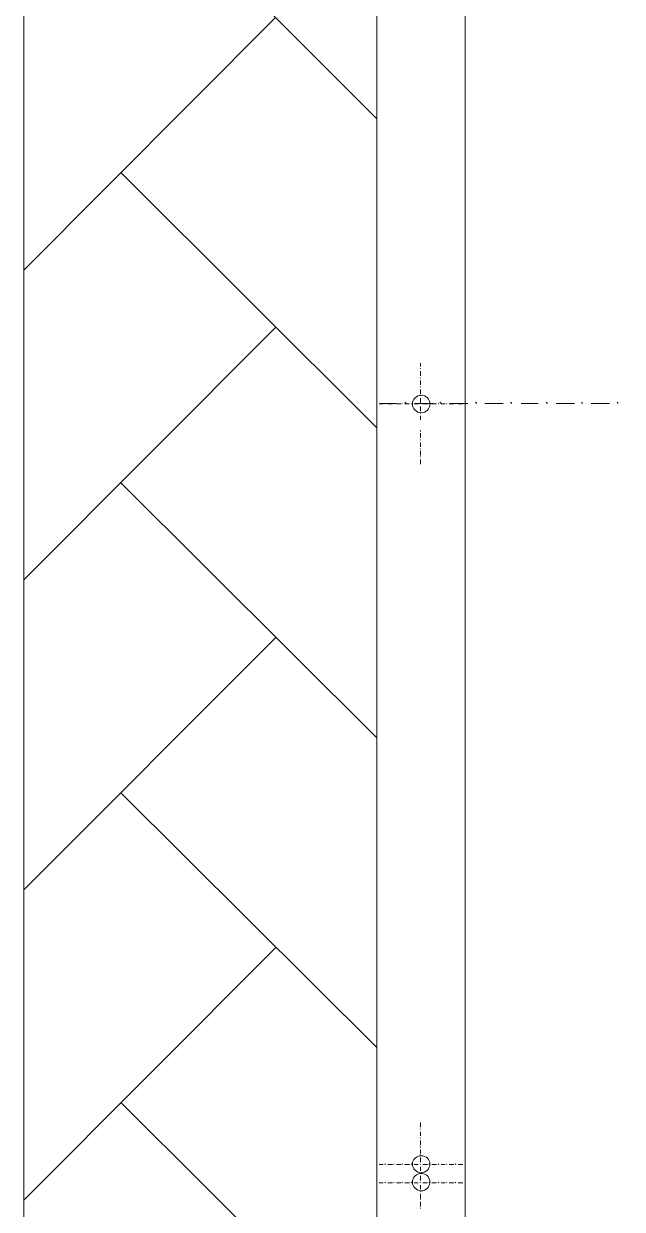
# Model space of a CAD drawing. Header units: millimetres. Extents: x 2928 to 3112, y 1220 to 1280.
# Drawn here: x 2939.241 to 2940.948, y 1249.911 to 1253.291 of the extents above; entities that cross this region are included whole.
import ezdxf

# ---------------------------------------------------------------- set-up
doc = ezdxf.new("R2010")
doc.units = ezdxf.units.MM

msp = doc.modelspace()

# ---------------------------------------------------------------- linework, layer by layer
at = {"color": 7, "linetype": 'Continuous', "lineweight": 5, "true_color": 0x000007}
msp.add_lwpolyline([(2939.24129, 1264.04895), (2939.24129, 1239.30359), (2939.24129, 1239.30359)], dxfattribs=at)
at = {"color": 252, "linetype": 'Continuous', "lineweight": 13, "true_color": 0x989898}
msp.add_lwpolyline([(2982.2769, 1240.06027), (2940.24797, 1240.06027), (2940.24797, 1263.2906), (2982.2769, 1263.2906)], close=True, dxfattribs=at)
at = {"color": 7, "linetype": 'Continuous', "lineweight": 20, "true_color": 0x000007}
msp.add_lwpolyline([(2954.85818, 1263.03893), (2954.85818, 1263.2906), (2940.24797, 1263.2906), (2940.24797, 1240.06027), (2954.82318, 1240.06027), (2954.82318, 1240.31361), (2940.49964, 1240.31361), (2940.49964, 1263.03893)], close=True, dxfattribs=at)
at = {"color": 9, "linetype": 'Continuous', "lineweight": 13, "true_color": 0xbababa}
for points in [[(2940.24797, 1253.02046), (2939.51796, 1253.75047), (2939.51796, 1253.75047)], [(2939.24129, 1252.58878), (2939.95963, 1253.30879), (2939.95963, 1253.30879)], [(2940.24797, 1252.13878), (2939.51796, 1252.86712), (2939.51796, 1252.86712)], [(2939.24129, 1251.70544), (2939.95963, 1252.42545), (2939.95963, 1252.42545)], [(2940.24797, 1251.25543), (2939.51796, 1251.98211), (2939.51796, 1251.98211)], [(2939.24129, 1250.82209), (2939.95963, 1251.54043), (2939.95963, 1251.54043)], [(2940.24797, 1250.37208), (2939.51796, 1251.09876), (2939.51796, 1251.09876)], [(2939.24129, 1249.93708), (2939.95963, 1250.65709), (2939.95963, 1250.65709)], [(2940.24797, 1249.48874), (2939.51796, 1250.21542), (2939.51796, 1250.21542)]]:
    msp.add_lwpolyline(points, dxfattribs=at)
at = {"color": 252, "linetype": 'Continuous', "lineweight": 13, "true_color": 0x989898}
for points in [[(2940.37297, 1252.30711), (2940.3713, 1252.30878), (2940.3713, 1252.30878)], [(2940.37297, 1252.32378), (2940.37297, 1252.31378), (2940.37297, 1252.31378)], [(2940.37297, 1252.28045), (2940.3713, 1252.28211), (2940.3713, 1252.28211)], [(2940.37297, 1252.30045), (2940.37297, 1252.28711), (2940.37297, 1252.28711)], [(2940.37297, 1252.25544), (2940.3713, 1252.25711), (2940.3713, 1252.25711)], [(2940.37297, 1252.25544), (2940.3713, 1252.25711), (2940.3713, 1252.25711)], [(2940.37297, 1252.25544), (2940.3713, 1252.25711), (2940.3713, 1252.25711)], [(2940.37297, 1252.27378), (2940.37297, 1252.26211), (2940.37297, 1252.26211)], [(2940.37297, 1252.27378), (2940.37297, 1252.26211), (2940.37297, 1252.26211)], [(2940.37297, 1252.27378), (2940.37297, 1252.26211), (2940.37297, 1252.26211)], [(2940.37297, 1252.24878), (2940.37297, 1252.23544), (2940.37297, 1252.23544)], [(2940.37297, 1252.24878), (2940.37297, 1252.23544), (2940.37297, 1252.23544)], [(2940.37297, 1252.24878), (2940.37297, 1252.23544), (2940.37297, 1252.23544)], [(2940.2663, 1252.20711), (2940.25464, 1252.20711), (2940.25464, 1252.20711)], [(2940.27297, 1252.20711), (2940.2713, 1252.20878), (2940.2713, 1252.20878)], [(2940.29297, 1252.20711), (2940.27964, 1252.20711), (2940.27964, 1252.20711)], [(2940.29797, 1252.20711), (2940.2963, 1252.20878), (2940.2963, 1252.20878)], [(2940.3163, 1252.20711), (2940.30464, 1252.20711), (2940.30464, 1252.20711)], [(2940.3213, 1252.20711), (2940.31964, 1252.20878), (2940.31964, 1252.20878)], [(2940.3413, 1252.20711), (2940.32797, 1252.20711), (2940.32797, 1252.20711)], [(2940.34797, 1252.20711), (2940.3463, 1252.20878), (2940.3463, 1252.20878)], [(2940.3663, 1252.20711), (2940.35464, 1252.20711), (2940.35464, 1252.20711)], [(2940.37297, 1252.23044), (2940.3713, 1252.23211), (2940.3713, 1252.23211)], [(2940.37297, 1252.23044), (2940.3713, 1252.23211), (2940.3713, 1252.23211)], [(2940.37297, 1252.23044), (2940.3713, 1252.23211), (2940.3713, 1252.23211)], [(2940.37297, 1252.20711), (2940.3713, 1252.20878), (2940.3713, 1252.20878)], [(2940.37297, 1252.20711), (2940.3713, 1252.20878), (2940.3713, 1252.20878)], [(2940.37297, 1252.20711), (2940.3713, 1252.20878), (2940.3713, 1252.20878)], [(2940.37297, 1252.20711), (2940.3713, 1252.20878), (2940.3713, 1252.20878)], [(2940.37297, 1252.22378), (2940.37297, 1252.21044), (2940.37297, 1252.21044)], [(2940.37297, 1252.22378), (2940.37297, 1252.21044), (2940.37297, 1252.21044)], [(2940.37297, 1252.22378), (2940.37297, 1252.21044), (2940.37297, 1252.21044)], [(2940.39297, 1252.20711), (2940.37964, 1252.20711), (2940.37964, 1252.20711)], [(2940.39964, 1252.20711), (2940.3963, 1252.20878), (2940.3963, 1252.20878)], [(2940.41797, 1252.20711), (2940.40464, 1252.20711), (2940.40464, 1252.20711)], [(2940.42464, 1252.20711), (2940.42297, 1252.20878), (2940.42297, 1252.20878)], [(2940.44297, 1252.20711), (2940.4313, 1252.20711), (2940.4313, 1252.20711)], [(2940.44797, 1252.20711), (2940.4463, 1252.20878), (2940.4463, 1252.20878)], [(2940.46797, 1252.20711), (2940.45464, 1252.20711), (2940.45464, 1252.20711)], [(2940.47297, 1252.20711), (2940.47131, 1252.20878), (2940.47131, 1252.20878)], [(2940.49297, 1252.20711), (2940.47964, 1252.20711), (2940.47964, 1252.20711)], [(2940.37297, 1252.18044), (2940.3713, 1252.18211), (2940.3713, 1252.18211)], [(2940.37297, 1252.18044), (2940.3713, 1252.18211), (2940.3713, 1252.18211)], [(2940.37297, 1252.18044), (2940.3713, 1252.18211), (2940.3713, 1252.18211)], [(2940.37297, 1252.20044), (2940.37297, 1252.18711), (2940.37297, 1252.18711)], [(2940.37297, 1252.20044), (2940.37297, 1252.18711), (2940.37297, 1252.18711)], [(2940.37297, 1252.20044), (2940.37297, 1252.18711), (2940.37297, 1252.18711)], [(2940.37297, 1252.17378), (2940.37297, 1252.16211), (2940.37297, 1252.16211)], [(2940.37297, 1252.17378), (2940.37297, 1252.16211), (2940.37297, 1252.16211)], [(2940.37297, 1252.17378), (2940.37297, 1252.16211), (2940.37297, 1252.16211)], [(2940.37297, 1252.12878), (2940.3713, 1252.13211), (2940.3713, 1252.13211)], [(2940.37297, 1252.12878), (2940.3713, 1252.13211), (2940.3713, 1252.13211)], [(2940.37297, 1252.12878), (2940.3713, 1252.13211), (2940.3713, 1252.13211)], [(2940.37297, 1252.10378), (2940.3713, 1252.10544), (2940.3713, 1252.10544)], [(2940.37297, 1252.10378), (2940.3713, 1252.10544), (2940.3713, 1252.10544)], [(2940.37297, 1252.10378), (2940.3713, 1252.10544), (2940.3713, 1252.10544)], [(2940.37297, 1252.12378), (2940.37297, 1252.11044), (2940.37297, 1252.11044)], [(2940.37297, 1252.12378), (2940.37297, 1252.11044), (2940.37297, 1252.11044)], [(2940.37297, 1252.12378), (2940.37297, 1252.11044), (2940.37297, 1252.11044)], [(2940.37297, 1252.07878), (2940.3713, 1252.08044), (2940.3713, 1252.08044)], [(2940.37297, 1252.07878), (2940.3713, 1252.08044), (2940.3713, 1252.08044)], [(2940.37297, 1252.09711), (2940.37297, 1252.08711), (2940.37297, 1252.08711)], [(2940.37297, 1252.09711), (2940.37297, 1252.08544), (2940.37297, 1252.08544)], [(2940.37297, 1252.09711), (2940.37297, 1252.08544), (2940.37297, 1252.08544)], [(2940.37297, 1252.07378), (2940.37297, 1252.06044), (2940.37297, 1252.06044)], [(2940.37297, 1252.07378), (2940.37297, 1252.06044), (2940.37297, 1252.06044)], [(2940.37297, 1252.05544), (2940.3713, 1252.05711), (2940.3713, 1252.05711)], [(2940.37297, 1252.05544), (2940.3713, 1252.05711), (2940.3713, 1252.05711)], [(2940.37297, 1252.04878), (2940.37297, 1252.03544), (2940.37297, 1252.03544)], [(2940.37297, 1252.04878), (2940.37297, 1252.03544), (2940.37297, 1252.03544)], [(2940.37297, 1250.15875), (2940.37297, 1250.14541), (2940.37297, 1250.14541)], [(2940.37297, 1250.13875), (2940.3713, 1250.14041), (2940.3713, 1250.14041)], [(2940.37297, 1250.11375), (2940.3713, 1250.11541), (2940.3713, 1250.11541)], [(2940.37297, 1250.13208), (2940.37297, 1250.12041), (2940.37297, 1250.12041)], [(2940.37297, 1250.08708), (2940.3713, 1250.09041), (2940.3713, 1250.09041)], [(2940.37297, 1250.08708), (2940.3713, 1250.09041), (2940.3713, 1250.09041)], [(2940.37297, 1250.10708), (2940.37297, 1250.09375), (2940.37297, 1250.09375)], [(2940.37297, 1250.10708), (2940.37297, 1250.09375), (2940.37297, 1250.09375)], [(2940.37297, 1250.08208), (2940.37297, 1250.07041), (2940.37297, 1250.07041)], [(2940.37297, 1250.08208), (2940.37297, 1250.07041), (2940.37297, 1250.07041)], [(2940.37297, 1250.06375), (2940.3713, 1250.06708), (2940.3713, 1250.06708)], [(2940.37297, 1250.06375), (2940.3713, 1250.06708), (2940.3713, 1250.06708)], [(2940.37297, 1250.05875), (2940.37297, 1250.04541), (2940.37297, 1250.04541)], [(2940.37297, 1250.05875), (2940.37297, 1250.04541), (2940.37297, 1250.04541)], [(2940.2663, 1250.03875), (2940.25464, 1250.03875), (2940.25464, 1250.03875)], [(2940.27297, 1250.03875), (2940.2713, 1250.04041), (2940.2713, 1250.04041)], [(2940.29297, 1250.03875), (2940.27964, 1250.03875), (2940.27964, 1250.03875)], [(2940.29797, 1250.03875), (2940.2963, 1250.04041), (2940.2963, 1250.04041)], [(2940.3163, 1250.03875), (2940.30464, 1250.03875), (2940.30464, 1250.03875)], [(2940.3213, 1250.03875), (2940.31964, 1250.04041), (2940.31964, 1250.04041)], [(2940.3413, 1250.03875), (2940.32797, 1250.03875), (2940.32797, 1250.03875)], [(2940.34797, 1250.03875), (2940.3463, 1250.04041), (2940.3463, 1250.04041)], [(2940.3663, 1250.03875), (2940.35464, 1250.03875), (2940.35464, 1250.03875)], [(2940.37297, 1250.03875), (2940.3713, 1250.04041), (2940.3713, 1250.04041)], [(2940.37297, 1250.03875), (2940.3713, 1250.04041), (2940.3713, 1250.04041)], [(2940.37297, 1250.03875), (2940.3713, 1250.04041), (2940.3713, 1250.04041)], [(2940.37297, 1250.01375), (2940.3713, 1250.01541), (2940.3713, 1250.01541)], [(2940.37297, 1250.01375), (2940.3713, 1250.01541), (2940.3713, 1250.01541)], [(2940.37297, 1250.03208), (2940.37297, 1250.02041), (2940.37297, 1250.02041)], [(2940.37297, 1250.03208), (2940.37297, 1250.02041), (2940.37297, 1250.02041)], [(2940.39297, 1250.03875), (2940.37964, 1250.03875), (2940.37964, 1250.03875)], [(2940.39964, 1250.03875), (2940.3963, 1250.04041), (2940.3963, 1250.04041)], [(2940.41797, 1250.03875), (2940.40464, 1250.03875), (2940.40464, 1250.03875)], [(2940.42464, 1250.03875), (2940.42297, 1250.04041), (2940.42297, 1250.04041)], [(2940.44297, 1250.03875), (2940.4313, 1250.03875), (2940.4313, 1250.03875)], [(2940.44797, 1250.03875), (2940.4463, 1250.04041), (2940.4463, 1250.04041)], [(2940.46797, 1250.03875), (2940.45464, 1250.03875), (2940.45464, 1250.03875)], [(2940.47297, 1250.03875), (2940.47131, 1250.04041), (2940.47131, 1250.04041)], [(2940.49297, 1250.03875), (2940.47964, 1250.03875), (2940.47964, 1250.03875)], [(2940.2663, 1249.98708), (2940.25464, 1249.98708), (2940.25464, 1249.98708)], [(2940.27297, 1249.98708), (2940.2713, 1249.98875), (2940.2713, 1249.98875)], [(2940.29297, 1249.98708), (2940.27964, 1249.98708), (2940.27964, 1249.98708)], [(2940.29797, 1249.98708), (2940.2963, 1249.98875), (2940.2963, 1249.98875)], [(2940.3163, 1249.98708), (2940.30464, 1249.98708), (2940.30464, 1249.98708)], [(2940.3213, 1249.98708), (2940.31964, 1249.98875), (2940.31964, 1249.98875)], [(2940.3413, 1249.98708), (2940.32797, 1249.98708), (2940.32797, 1249.98708)], [(2940.34797, 1249.98708), (2940.3463, 1249.98875), (2940.3463, 1249.98875)], [(2940.3663, 1249.98708), (2940.35464, 1249.98708), (2940.35464, 1249.98708)], [(2940.37297, 1249.98708), (2940.3713, 1249.98875), (2940.3713, 1249.98875)], [(2940.37297, 1249.98708), (2940.3713, 1249.98875), (2940.3713, 1249.98875)], [(2940.37297, 1249.98708), (2940.3713, 1249.98875), (2940.3713, 1249.98875)], [(2940.37297, 1250.00708), (2940.37297, 1249.99375), (2940.37297, 1249.99375)], [(2940.37297, 1250.00708), (2940.37297, 1249.99375), (2940.37297, 1249.99375)], [(2940.37297, 1249.98041), (2940.37297, 1249.96875), (2940.37297, 1249.96875)], [(2940.37297, 1249.98041), (2940.37297, 1249.96875), (2940.37297, 1249.96875)], [(2940.39297, 1249.98708), (2940.37964, 1249.98708), (2940.37964, 1249.98708)], [(2940.39964, 1249.98708), (2940.3963, 1249.98875), (2940.3963, 1249.98875)], [(2940.41797, 1249.98708), (2940.40464, 1249.98708), (2940.40464, 1249.98708)], [(2940.42464, 1249.98708), (2940.42297, 1249.98875), (2940.42297, 1249.98875)], [(2940.44297, 1249.98708), (2940.4313, 1249.98708), (2940.4313, 1249.98708)], [(2940.44797, 1249.98708), (2940.4463, 1249.98875), (2940.4463, 1249.98875)], [(2940.46797, 1249.98708), (2940.45464, 1249.98708), (2940.45464, 1249.98708)], [(2940.47297, 1249.98708), (2940.47131, 1249.98875), (2940.47131, 1249.98875)], [(2940.49297, 1249.98708), (2940.47964, 1249.98708), (2940.47964, 1249.98708)], [(2940.37297, 1249.96208), (2940.3713, 1249.96375), (2940.3713, 1249.96375)], [(2940.37297, 1249.96208), (2940.3713, 1249.96375), (2940.3713, 1249.96375)], [(2940.37297, 1249.95541), (2940.37297, 1249.94208), (2940.37297, 1249.94208)], [(2940.37297, 1249.95541), (2940.37297, 1249.94208), (2940.37297, 1249.94208)], [(2940.37297, 1249.93875), (2940.3713, 1249.94041), (2940.3713, 1249.94041)], [(2940.37297, 1249.93875), (2940.3713, 1249.94041), (2940.3713, 1249.94041)], [(2940.37297, 1249.91374), (2940.3713, 1249.91541), (2940.3713, 1249.91541)], [(2940.37297, 1249.93208), (2940.37297, 1249.91874), (2940.37297, 1249.91874)], [(2940.37297, 1249.93208), (2940.37297, 1249.91874), (2940.37297, 1249.91874)]]:
    msp.add_lwpolyline(points, dxfattribs=at)
at = {"color": 7, "linetype": 'Continuous', "lineweight": 20, "true_color": 0x000007}
for points in [[(2940.30464, 1252.20878), (2940.2563, 1252.20878), (2940.2563, 1252.20878)], [(2940.3313, 1252.20878), (2940.32797, 1252.21211), (2940.32797, 1252.21211)], [(2940.40797, 1252.20878), (2940.3563, 1252.20878), (2940.3563, 1252.20878)], [(2940.4313, 1252.20878), (2940.42797, 1252.21211), (2940.42797, 1252.21211)], [(2940.50797, 1252.20878), (2940.4563, 1252.20878), (2940.4563, 1252.20878)], [(2940.53297, 1252.20878), (2940.52964, 1252.21211), (2940.52964, 1252.21211)], [(2940.60797, 1252.20878), (2940.55631, 1252.20878), (2940.55631, 1252.20878)], [(2940.63297, 1252.20878), (2940.62964, 1252.21211), (2940.62964, 1252.21211)], [(2940.70798, 1252.20878), (2940.65964, 1252.20878), (2940.65964, 1252.20878)], [(2940.73464, 1252.20878), (2940.73131, 1252.21211), (2940.73131, 1252.21211)], [(2940.81131, 1252.20878), (2940.75964, 1252.20878), (2940.75964, 1252.20878)], [(2940.83464, 1252.20878), (2940.83131, 1252.21211), (2940.83131, 1252.21211)], [(2940.91131, 1252.20878), (2940.85964, 1252.20878), (2940.85964, 1252.20878)], [(2940.93631, 1252.20878), (2940.93298, 1252.21211), (2940.93298, 1252.21211)]]:
    msp.add_lwpolyline(points, dxfattribs=at)
msp.add_open_spline([(2940.39964, 1252.20711), (2940.39964, 1252.22044), (2940.38797, 1252.23211), (2940.37464, 1252.23211), (2940.37464, 1252.23211), (2940.3613, 1252.23211), (2940.34964, 1252.22044), (2940.34964, 1252.20711), (2940.34964, 1252.20711), (2940.34964, 1252.19378), (2940.3613, 1252.18211), (2940.37464, 1252.18211), (2940.37464, 1252.18211), (2940.38797, 1252.18211), (2940.39964, 1252.19378), (2940.39964, 1252.20711)], degree=3, knots=[0, 0, 0, 0, 0.0625, 0.0625, 0.0625, 0.0625, 0.125, 0.125, 0.125, 0.125, 0.1875, 0.1875, 0.1875, 0.1875, 1, 1, 1, 1], dxfattribs=at)
at = {"color": 7, "linetype": 'Continuous', "lineweight": 5, "true_color": 0x000007}
for points in [[(2940.39964, 1250.04041), (2940.39964, 1250.05375), (2940.38797, 1250.06375), (2940.37464, 1250.06375), (2940.37464, 1250.06375), (2940.3613, 1250.06375), (2940.34964, 1250.05375), (2940.34964, 1250.04041), (2940.34964, 1250.04041), (2940.34964, 1250.02708), (2940.3613, 1250.01541), (2940.37464, 1250.01541), (2940.37464, 1250.01541), (2940.38797, 1250.01541), (2940.39964, 1250.02708), (2940.39964, 1250.04041)], [(2940.39964, 1249.98875), (2940.39964, 1250.00208), (2940.38797, 1250.01375), (2940.37464, 1250.01375), (2940.37464, 1250.01375), (2940.3613, 1250.01375), (2940.34964, 1250.00208), (2940.34964, 1249.98875), (2940.34964, 1249.98875), (2940.34964, 1249.97541), (2940.3613, 1249.96375), (2940.37464, 1249.96375), (2940.37464, 1249.96375), (2940.38797, 1249.96375), (2940.39964, 1249.97541), (2940.39964, 1249.98875)]]:
    msp.add_open_spline(points, degree=3, knots=[0, 0, 0, 0, 0.0625, 0.0625, 0.0625, 0.0625, 0.125, 0.125, 0.125, 0.125, 0.1875, 0.1875, 0.1875, 0.1875, 1, 1, 1, 1], dxfattribs=at)

doc.saveas('drawing.dxf')
